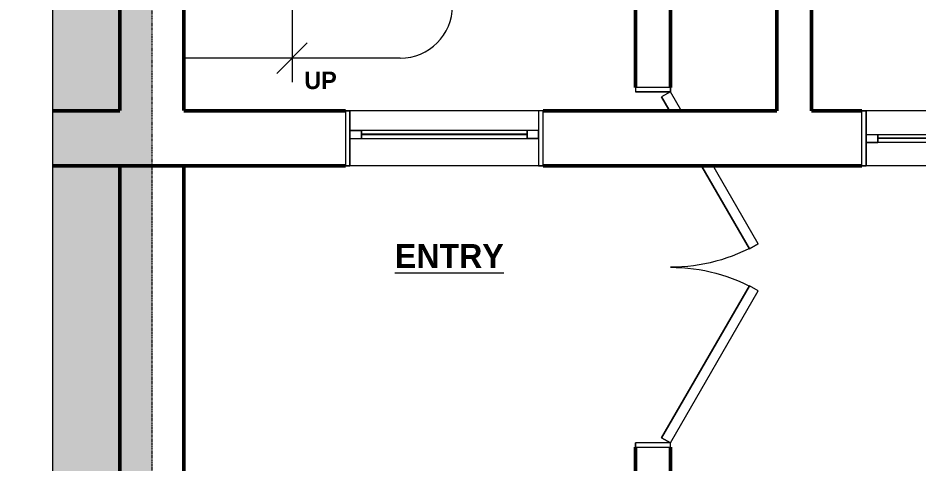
# Model space of a CAD drawing. Header units: inches. Extents: x -961 to 1381, y -1063 to 1035.
# Drawn here: x -283.3 to -128.3, y -904.3 to -827.6 of the extents above; entities that cross this region are included whole.
import ezdxf

# ---------------------------------------------------------------- set-up
doc = ezdxf.new("R2010")
doc.units = ezdxf.units.IN
doc.header["$LTSCALE"] = 0.2
doc.header["$MEASUREMENT"] = 0
doc.linetypes.add('STYLE_06', pattern=[1.04164, 0.625, -0.20828, 0.06943, -0.13893])
for name, color, linetype, lineweight in [('_MD Elevations (2D)', 7, 'Continuous', 5), ('None', 7, 'Continuous', 5), ('Sills', 7, 'Continuous', 5)]:
    doc.layers.add(name, color=color, linetype=linetype, lineweight=lineweight)
doc.styles.add('Bradley Hand ITC TT-Bold', font='Bradley Hand ITC TT-Bold')

# ---------------------------------------------------------------- blocks, each defined once
blk = doc.blocks.new('Group-55')
at = {"layer": 'None', "color": 7, "linetype": 'Continuous', "lineweight": 5}
for p, q in [((-31, 3), (-31, -3)), ((31, 3), (31, -3))]:
    blk.add_line(p, q, dxfattribs=at)
blk = doc.blocks.new('Group-56')
at = {"color": 7, "linetype": 'Continuous', "lineweight": 5}
for points in [[(-31, 3), (-30.25, 3), (-30.25, -3), (-31, -3)], [(30.25, 3), (31, 3), (31, -3), (30.25, -3)]]:
    blk.add_wipeout(points, dxfattribs=at).dxf.layer = 'None'
at = {"layer": 'None', "color": 7, "linetype": 'Continuous', "lineweight": 5}
for points in [[(-31, 3), (-30.25, 3), (-30.25, -3), (-31, -3)], [(30.25, 3), (31, 3), (31, -3), (30.25, -3)]]:
    blk.add_lwpolyline(points, close=True, dxfattribs=at)
blk = doc.blocks.new('Group-57')
at = {"layer": 'None', "color": 7}
blk.add_blockref('Group-55', (0, 0), dxfattribs=at)
blk.add_blockref('Group-56', (0, 0), dxfattribs=at)
at = {"layer": 'None', "color": 7, "linetype": 'Continuous', "lineweight": 5}
for p, q in [((-31, 3), (-30.25, 3)), ((-30.25, 3), (-30.25, -3)), ((31, 3), (30.25, 3)), ((30.25, 3), (30.25, -3)), ((-31, -3), (-30.25, -3)), ((31, -3), (30.25, -3))]:
    blk.add_line(p, q, dxfattribs=at)
blk = doc.blocks.new('Group-58')
at = {"layer": 'None', "color": 7, "linetype": 'Continuous', "lineweight": 5}
blk.add_arc((-30.25, 3), 30.25, 0, 30, dxfattribs=at)
blk = doc.blocks.new('Group-59')
at = {"color": 7, "linetype": 'Continuous', "lineweight": 5}
blk.add_wipeout([(-30.25, 3), (-4.05, 18.12), (-3.18, 16.61), (-29.38, 1.48)], dxfattribs=at).dxf.layer = 'None'
at = {"layer": 'None', "color": 7, "linetype": 'Continuous', "lineweight": 5}
blk.add_lwpolyline([(-30.25, 3), (-4.05, 18.12), (-3.18, 16.61), (-29.38, 1.48)], close=True, dxfattribs=at)
blk = doc.blocks.new('Group-60')
at = {"layer": 'None', "color": 7}
blk.add_blockref('Group-59', (0, 0), dxfattribs=at)
at = {"layer": 'None', "color": 7, "linetype": 'Continuous', "lineweight": 5}
for p, q in [((-30.25, 3), (-4.05, 18.12)), ((-4.05, 18.12), (-3.18, 16.61)), ((-29.38, 1.48), (-3.18, 16.61)), ((-30.25, 3), (-29.38, 1.48))]:
    blk.add_line(p, q, dxfattribs=at)
blk = doc.blocks.new('Group-61')
at = {"layer": 'Sills'}
blk.add_blockref('Group-60', (0, 0), dxfattribs=at)
blk = doc.blocks.new('Group-62')
at = {"layer": 'None', "color": 7, "linetype": 'Continuous', "lineweight": 5}
blk.add_arc((30.25, 3), 30.25, 150, 180, dxfattribs=at)
blk = doc.blocks.new('Group-63')
at = {"color": 7, "linetype": 'Continuous', "lineweight": 5}
blk.add_wipeout([(4.05, 18.12), (30.25, 3), (29.37, 1.48), (3.18, 16.61)], dxfattribs=at).dxf.layer = 'None'
at = {"layer": 'None', "color": 7, "linetype": 'Continuous', "lineweight": 5}
blk.add_lwpolyline([(4.05, 18.12), (30.25, 3), (29.37, 1.48), (3.18, 16.61)], close=True, dxfattribs=at)
blk = doc.blocks.new('Group-64')
at = {"layer": 'None', "color": 7}
blk.add_blockref('Group-63', (0, 0), dxfattribs=at)
at = {"layer": 'None', "color": 7, "linetype": 'Continuous', "lineweight": 5}
for p, q in [((4.05, 18.12), (3.18, 16.61)), ((4.05, 18.12), (30.25, 3)), ((3.18, 16.61), (29.38, 1.48)), ((30.25, 3), (29.38, 1.48))]:
    blk.add_line(p, q, dxfattribs=at)
blk = doc.blocks.new('Group-65')
at = {"layer": 'Sills'}
blk.add_blockref('Group-64', (0, 0), dxfattribs=at)
blk = doc.blocks.new('Door (2D)-2')
at = {"layer": 'None', "color": 7}
blk.add_blockref('Group-57', (0, 0), dxfattribs=at)
at = {"layer": 'Sills'}
for name in ['Group-58', 'Group-62']:
    blk.add_blockref(name, (0, 0), dxfattribs=at)
at = {"layer": 'None', "color": 7}
for name in ['Group-61', 'Group-65']:
    blk.add_blockref(name, (0, 0), dxfattribs=at)
blk = doc.blocks.new('Break Line-1')
at = {"layer": 'None', "color": 7, "linetype": 'Continuous', "lineweight": 20}
blk.add_lwpolyline([(0, 0), (263.25, 0), (264.75, 6), (267.75, -6), (269.25, 0), (532.5, 0)], dxfattribs=at)
blk = doc.blocks.new('Group-165')
at = {"layer": 'None', "color": 7, "linetype": 'Continuous', "lineweight": 5}
for p, q in [((-236.07, -794.01), (-236.07, -838.63)), ((-238.7, -837.13), (-233.45, -831.88)), ((-217.45, -834.51), (-254.7, -834.51))]:
    blk.add_line(p, q, dxfattribs=at)
blk.add_arc((-217.45, -825.51), 9, 270, 90, dxfattribs=at)
at = {"layer": 'None', "color": 7, "rotation": 90}
blk.add_blockref('Break Line-1', (-277.25, -979.01), dxfattribs=at)
at = {"layer": 'None', "color": 7, "attachment_point": 2, "style": 'Bradley Hand ITC TT-Bold'}
for s, insert, char_height, width, line_spacing_factor in [('UP', (-231.17, -836.82), 3.003, 10, 1.334659), ('{\\LENTRY\\P}', (-209, -866.53), 4.129, 63, 1.337445)]:
    blk.add_mtext(s, dxfattribs=dict(at, insert=insert, char_height=char_height, width=width, line_spacing_factor=line_spacing_factor))
at = {"color": 7, "linetype": 'Continuous', "lineweight": 5}
for points in [[(-170.95, -839.53), (-176.95, -839.53), (-176.95, -764.51), (-170.95, -774.51)], [(-170.95, -953.01), (-176.95, -953.01), (-176.95, -901.53), (-170.95, -901.53)]]:
    blk.add_wipeout(points, dxfattribs=at).dxf.layer = 'None'
at = {"layer": 'None', "color": 7, "linetype": 'Continuous', "lineweight": 50}
for p, q in [((-176.95, -839.53), (-176.95, -764.51)), ((-170.95, -839.53), (-170.95, -774.51)), ((-176.95, -953.01), (-176.95, -901.53)), ((-170.95, -953.01), (-170.95, -901.53))]:
    blk.add_line(p, q, dxfattribs=at)
at = {"color": 7, "linetype": 'Continuous', "lineweight": 5}
blk.add_wipeout([(-265.7, -530.84), (-254.7, -540.34), (-254.7, -953.01), (-265.7, -953.01)], dxfattribs=at).dxf.layer = 'None'
at = {"layer": 'None', "color": 7, "linetype": 'STYLE_06', "lineweight": 5}
blk.add_line((-260.15, -1016.01), (-260.15, -406.19), dxfattribs=at)
at = {"layer": 'None', "color": 7, "linetype": 'Continuous', "lineweight": 50}
for p, q in [((-265.7, -530.84), (-265.7, -953.01)), ((-254.7, -728.76), (-254.7, -953.01))]:
    blk.add_line(p, q, dxfattribs=at)
at = {"layer": 'None', "color": 7, "linetype": 'Continuous'}
blk.add_solid([(-277.25, -962.51), (-277.25, -458.51), (-260.15, -962.51), (-260.15, -458.51)], dxfattribs=at)
at = {"layer": 'None', "color": 7, "xscale": -1, "rotation": -90}
blk.add_blockref('Door (2D)-2', (-173.95, -870.53), dxfattribs=at)
blk = doc.blocks.new('Group-380')
at = {"layer": 'None', "color": 7, "linetype": 'Continuous', "lineweight": 5}
for points in [[(-37.5, 4.75), (-36.75, 4.75), (-36.75, -4.75), (-37.5, -4.75)], [(36.75, 4.75), (37.5, 4.75), (37.5, -4.75), (36.75, -4.75)]]:
    blk.add_lwpolyline(points, close=True, dxfattribs=at)
blk = doc.blocks.new('Group-381')
at = {"layer": 'None', "color": 7, "linetype": 'Continuous', "lineweight": 5}
for p, q in [((-37.5, 4.75), (-36.75, 4.75)), ((-36.75, 4.75), (-36.75, -4.75)), ((37.5, 4.75), (36.75, 4.75)), ((36.75, 4.75), (36.75, -4.75)), ((-37.5, -4.75), (-36.75, -4.75)), ((37.5, -4.75), (36.75, -4.75))]:
    blk.add_line(p, q, dxfattribs=at)
at = {"layer": 'None', "color": 7}
blk.add_blockref('Group-380', (0, 0), dxfattribs=at)
blk = doc.blocks.new('Group-382')
at = {"layer": 'None', "color": 7, "linetype": 'Continuous', "lineweight": 5}
for p, q in [((-36.75, 0.6875), (-36.75, -0.6875)), ((-2.5, 0.6875), (-2.5, -0.6875))]:
    blk.add_line(p, q, dxfattribs=at)
blk = doc.blocks.new('Group-383')
at = {"layer": 'None', "color": 7, "linetype": 'Continuous', "lineweight": 5}
for points in [[(-36.75, 0.6875), (-34.75, 0.6875), (-34.75, -0.6875), (-36.75, -0.6875)], [(-4.5, 0.6875), (-2.5, 0.6875), (-2.5, -0.6875), (-4.5, -0.6875)]]:
    blk.add_lwpolyline(points, close=True, dxfattribs=at)
blk = doc.blocks.new('Group-384')
at = {"layer": 'None', "color": 7, "linetype": 'Continuous', "lineweight": 5}
for p, q in [((-36.75, 0.6875), (-34.75, 0.6875)), ((-34.75, 0.6875), (-34.75, -0.6875)), ((-2.5, 0.6875), (-4.5, 0.6875)), ((-4.5, 0.6875), (-4.5, -0.6875)), ((-36.75, -0.6875), (-34.75, -0.6875)), ((-2.5, -0.6875), (-4.5, -0.6875))]:
    blk.add_line(p, q, dxfattribs=at)
blk.add_lwpolyline([(-34.75, 0.6875), (-4.5, 0.6875), (-4.5, -0.6875), (-34.75, -0.6875)], close=True, dxfattribs=at)
at = {"layer": 'None', "color": 7}
for name in ['Group-382', 'Group-383']:
    blk.add_blockref(name, (0, 0), dxfattribs=at)
blk = doc.blocks.new('Group-385')
at = {"layer": 'None', "color": 7, "linetype": 'Continuous', "lineweight": 5}
blk.add_lwpolyline([(-34.75, 0.025), (-4.5, 0.025), (-4.5, -0.025), (-34.75, -0.025)], close=True, dxfattribs=at)
blk = doc.blocks.new('Group-386')
at = {"layer": 'None', "color": 7, "linetype": 'Continuous', "lineweight": 5}
for p, q in [((-34.75, 0.025), (-4.5, 0.025)), ((-34.75, -0.025), (-4.5, -0.025))]:
    blk.add_line(p, q, dxfattribs=at)
at = {"layer": 'None', "color": 7}
blk.add_blockref('Group-385', (0, 0), dxfattribs=at)
blk = doc.blocks.new('Group-387')
at = {"layer": 'None', "color": 7, "linetype": 'Continuous', "lineweight": 5}
for p, q in [((2.5, 0.6875), (2.5, -0.6875)), ((36.75, 0.6875), (36.75, -0.6875))]:
    blk.add_line(p, q, dxfattribs=at)
blk = doc.blocks.new('Group-388')
at = {"layer": 'None', "color": 7, "linetype": 'Continuous', "lineweight": 5}
for points in [[(2.5, 0.6875), (4.5, 0.6875), (4.5, -0.6875), (2.5, -0.6875)], [(34.75, 0.6875), (36.75, 0.6875), (36.75, -0.6875), (34.75, -0.6875)]]:
    blk.add_lwpolyline(points, close=True, dxfattribs=at)
blk = doc.blocks.new('Group-389')
at = {"layer": 'None', "color": 7, "linetype": 'Continuous', "lineweight": 5}
for p, q in [((2.5, 0.6875), (4.5, 0.6875)), ((4.5, 0.6875), (4.5, -0.6875)), ((36.75, 0.6875), (34.75, 0.6875)), ((34.75, 0.6875), (34.75, -0.6875)), ((2.5, -0.6875), (4.5, -0.6875)), ((36.75, -0.6875), (34.75, -0.6875))]:
    blk.add_line(p, q, dxfattribs=at)
blk.add_lwpolyline([(4.5, 0.6875), (34.75, 0.6875), (34.75, -0.6875), (4.5, -0.6875)], close=True, dxfattribs=at)
at = {"layer": 'None', "color": 7}
for name in ['Group-387', 'Group-388']:
    blk.add_blockref(name, (0, 0), dxfattribs=at)
blk = doc.blocks.new('Group-390')
at = {"layer": 'None', "color": 7, "linetype": 'Continuous', "lineweight": 5}
blk.add_lwpolyline([(4.5, 0.025), (34.75, 0.025), (34.75, -0.025), (4.5, -0.025)], close=True, dxfattribs=at)
blk = doc.blocks.new('Group-391')
at = {"layer": 'None', "color": 7, "linetype": 'Continuous', "lineweight": 5}
for p, q in [((4.5, 0.025), (34.75, 0.025)), ((4.5, -0.025), (34.75, -0.025))]:
    blk.add_line(p, q, dxfattribs=at)
at = {"layer": 'None', "color": 7}
blk.add_blockref('Group-390', (0, 0), dxfattribs=at)
blk = doc.blocks.new('Group-392')
at = {"layer": 'Sills'}
for name in ['Group-384', 'Group-386', 'Group-389', 'Group-391']:
    blk.add_blockref(name, (0, 0), dxfattribs=at)
blk = doc.blocks.new('Window (2D)-18')
at = {"color": 7, "linetype": 'Continuous', "lineweight": 5}
blk.add_wipeout([(-37.5, 4.75), (37.5, 4.75), (37.5, -4.75), (-37.5, -4.75)], dxfattribs=at).dxf.layer = 'None'
at = {"layer": 'None', "color": 7, "linetype": 'Continuous', "lineweight": 5}
for p, q in [((-37.5, 4.75), (37.5, 4.75)), ((-37.5, -4.75), (37.5, -4.75))]:
    blk.add_line(p, q, dxfattribs=at)
blk.add_lwpolyline([(-2.5, 1), (2.5, 1), (2.5, -1), (-2.5, -1)], close=True, dxfattribs=at)
at = {"layer": 'None', "color": 7}
for name in ['Group-381', 'Group-392']:
    blk.add_blockref(name, (0, 0), dxfattribs=at)
blk = doc.blocks.new('Group-394')
at = {"layer": 'None', "color": 7, "linetype": 'Continuous', "lineweight": 5}
for points in [[(-17, 4.75), (-16.25, 4.75), (-16.25, -4.75), (-17, -4.75)], [(16.25, 4.75), (17, 4.75), (17, -4.75), (16.25, -4.75)]]:
    blk.add_lwpolyline(points, close=True, dxfattribs=at)
blk = doc.blocks.new('Group-395')
at = {"layer": 'None', "color": 7, "linetype": 'Continuous', "lineweight": 5}
for p, q in [((-17, 4.75), (-16.25, 4.75)), ((-16.25, 4.75), (-16.25, -4.75)), ((17, 4.75), (16.25, 4.75)), ((16.25, 4.75), (16.25, -4.75)), ((-17, -4.75), (-16.25, -4.75)), ((17, -4.75), (16.25, -4.75))]:
    blk.add_line(p, q, dxfattribs=at)
at = {"layer": 'None', "color": 7}
blk.add_blockref('Group-394', (0, 0), dxfattribs=at)
blk = doc.blocks.new('Group-396')
at = {"layer": 'None', "color": 7, "linetype": 'Continuous', "lineweight": 5}
for p, q in [((-16.25, 1.375), (-16.25, 0)), ((16.25, 1.375), (16.25, 0))]:
    blk.add_line(p, q, dxfattribs=at)
blk = doc.blocks.new('Group-397')
at = {"layer": 'None', "color": 7, "linetype": 'Continuous', "lineweight": 5}
for points in [[(-16.25, 1.375), (-14.25, 1.375), (-14.25, 0), (-16.25, 0)], [(14.25, 1.375), (16.25, 1.375), (16.25, 0), (14.25, 0)]]:
    blk.add_lwpolyline(points, close=True, dxfattribs=at)
blk = doc.blocks.new('Group-398')
at = {"layer": 'None', "color": 7, "linetype": 'Continuous', "lineweight": 5}
for p, q in [((-16.25, 1.375), (-14.25, 1.375)), ((-16.25, 0), (-14.25, 0)), ((-14.25, 1.375), (-14.25, 0)), ((16.25, 1.375), (14.25, 1.375)), ((14.25, 1.375), (14.25, 0)), ((16.25, 0), (14.25, 0))]:
    blk.add_line(p, q, dxfattribs=at)
blk.add_lwpolyline([(-14.25, 1.375), (14.25, 1.375), (14.25, 0), (-14.25, 0)], close=True, dxfattribs=at)
at = {"layer": 'None', "color": 7}
for name in ['Group-396', 'Group-397']:
    blk.add_blockref(name, (0, 0), dxfattribs=at)
blk = doc.blocks.new('Group-399')
at = {"layer": 'None', "color": 7, "linetype": 'Continuous', "lineweight": 5}
blk.add_lwpolyline([(-14.25, 0.7125), (14.25, 0.7125), (14.25, 0.6625), (-14.25, 0.6625)], close=True, dxfattribs=at)
blk = doc.blocks.new('Group-400')
at = {"layer": 'None', "color": 7, "linetype": 'Continuous', "lineweight": 5}
for p, q in [((-14.25, 0.7125), (14.25, 0.7125)), ((-14.25, 0.6625), (14.25, 0.6625))]:
    blk.add_line(p, q, dxfattribs=at)
at = {"layer": 'None', "color": 7}
blk.add_blockref('Group-399', (0, 0), dxfattribs=at)
blk = doc.blocks.new('Window (2D)-19')
at = {"color": 7, "linetype": 'Continuous', "lineweight": 5}
blk.add_wipeout([(-17, 4.75), (17, 4.75), (17, -4.75), (-17, -4.75)], dxfattribs=at).dxf.layer = 'None'
at = {"layer": 'None', "color": 7, "linetype": 'Continuous', "lineweight": 5}
for p, q in [((-17, 4.75), (17, 4.75)), ((-17, -4.75), (17, -4.75))]:
    blk.add_line(p, q, dxfattribs=at)
at = {"layer": 'None', "color": 7}
blk.add_blockref('Group-395', (0, 0), dxfattribs=at)
at = {"layer": 'Sills'}
for name in ['Group-398', 'Group-400']:
    blk.add_blockref(name, (0, 0), dxfattribs=at)
blk = doc.blocks.new('Break Line-6')
at = {"layer": 'None', "color": 7, "linetype": 'Continuous', "lineweight": 20}
blk.add_lwpolyline([(0, 0), (263.25, 0), (264.75, 6), (267.75, -6), (269.25, 0), (532.5, 0)], dxfattribs=at)
blk = doc.blocks.new('Group-539')
at = {"color": 7, "linetype": 'Continuous', "lineweight": 5}
for points in [[(-265.7, -421.4), (-254.7, -430.9), (-254.7, -843.57), (-265.7, -843.57)], [(-192.88, -853.07), (-192.88, -843.57), (-138, -843.57), (-138, -853.07)]]:
    blk.add_wipeout(points, dxfattribs=at).dxf.layer = 'None'
at = {"layer": 'None', "color": 7, "linetype": 'Continuous', "lineweight": 50}
for p, q in [((-265.7, -421.4), (-265.7, -843.57)), ((-254.7, -700.32), (-254.7, -843.57)), ((-192.88, -843.57), (-152.65, -843.57)), ((-146.65, -843.57), (-138, -843.57)), ((-192.88, -853.07), (-138, -853.07))]:
    blk.add_line(p, q, dxfattribs=at)
at = {"layer": 'None', "color": 7, "rotation": 180}
blk.add_blockref('Window (2D)-18', (-100.5, -848.32), dxfattribs=at)
at = {"color": 7, "linetype": 'Continuous', "lineweight": 5}
for points in [[(-146.65, -843.57), (-152.65, -843.57), (-152.65, -692.32), (-146.65, -692.32)], [(-277.25, -853.07), (-277.25, -843.57), (-226.88, -843.57), (-226.88, -853.07)]]:
    blk.add_wipeout(points, dxfattribs=at).dxf.layer = 'None'
at = {"layer": 'None', "color": 7, "linetype": 'STYLE_06', "lineweight": 5}
blk.add_line((-260.15, -906.57), (-260.15, -296.74), dxfattribs=at)
at = {"layer": 'None', "color": 7, "linetype": 'Continuous', "lineweight": 50}
for p, q in [((-146.65, -843.57), (-146.65, -692.32)), ((-152.65, -843.57), (-152.65, -700.32)), ((-277.25, -843.57), (-265.7, -843.57)), ((-254.7, -843.57), (-226.88, -843.57)), ((-277.25, -853.07), (-226.88, -853.07))]:
    blk.add_line(p, q, dxfattribs=at)
at = {"layer": 'None', "color": 7, "linetype": 'Continuous'}
blk.add_solid([(-277.25, -853.07), (-277.25, -349.07), (-260.15, -853.07), (-260.15, -349.07)], dxfattribs=at)
at = {"layer": 'None', "color": 7, "rotation": 90}
blk.add_blockref('Break Line-6', (-277.25, -869.57), dxfattribs=at)
at = {"layer": 'None', "color": 7, "xscale": -1}
blk.add_blockref('Window (2D)-19', (-209.88, -848.32), dxfattribs=at)
blk = doc.blocks.new('MD Elevations (2D)')
at = {"layer": 'None', "color": 7}
blk.add_blockref('Group-165', (0, 0), dxfattribs=at)
blk.add_blockref('Group-539', (0, 0), dxfattribs=at)

msp = doc.modelspace()

# ---------------------------------------------------------------- block references
at = {"layer": '_MD Elevations (2D)'}
msp.add_blockref('MD Elevations (2D)', (0, 0), dxfattribs=at)

doc.saveas('drawing.dxf')
